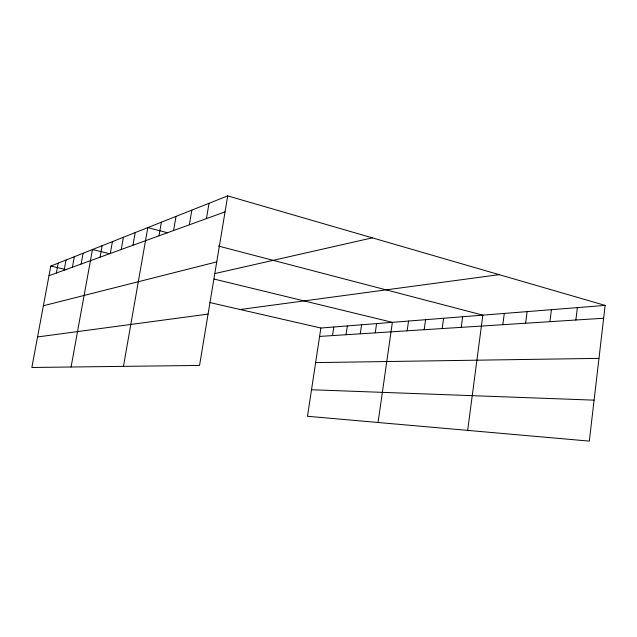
<?xml version="1.0" encoding="UTF-8"?>
<svg xmlns="http://www.w3.org/2000/svg" width="637" height="637" viewBox="0 0 637 637"><rect width="100%" height="100%" fill="white"/><g stroke="black" fill="none" stroke-linecap="round" stroke-linejoin="round"><path stroke-width="0.96" d="M605.15 305.402L589.313 441.107L307.488 416.272L320.881 328.031L605.15 305.402L227.704 195.893L50.793 266.075L31.85 367.485L199.548 365.431L227.704 195.893M575.872 320.013L577.361 307.615M549.93 321.677L551.403 309.686M525.629 323.23L527.102 311.62M502.84 324.687L504.289 313.436M467.662 430.389L482.846 315.14L218.387 246.033M461.228 327.354L462.653 316.748M442.189 328.573L443.599 318.261M424.194 329.719L425.588 319.694M407.162 330.81L408.54 321.056M378.06 422.49L392.376 322.338L214.072 279.062M375.249 332.856L376.586 323.596M360.271 333.812L361.601 324.79M346.042 334.728L347.356 325.921M332.506 335.588L333.796 327.004M206.436 218.61L209.008 203.307M189.34 224.805L191.841 210.122M173.583 230.522L176.011 216.397M159.011 235.801L161.376 222.209M123.451 366.363L147.808 227.592L167.587 232.76M132.942 245.253L135.187 232.593M110.297 253.47L112.423 241.622M121.237 249.505L123.419 237.267M100.049 257.181L102.127 245.715M81.13 264.044L83.105 253.255M71.081 367L92.461 249.545L109.731 253.741M64.13 270.207L66.017 260.039M72.379 267.222L74.306 256.751M56.351 273.026L58.19 263.137M49.001 275.694L225.052 211.858M43.38 305.752L216.747 261.887M215.147 273.504L372.319 237.848M240.197 309.518L499.137 274.651M37.551 336.957L208.076 314.097M319.615 336.416L603.653 318.237M315.641 362.596L598.971 358.368M311.517 389.748L594.098 400.147M50.793 266.075L66.813 269.746M209.716 302.527L320.881 328.031"/></g></svg>
